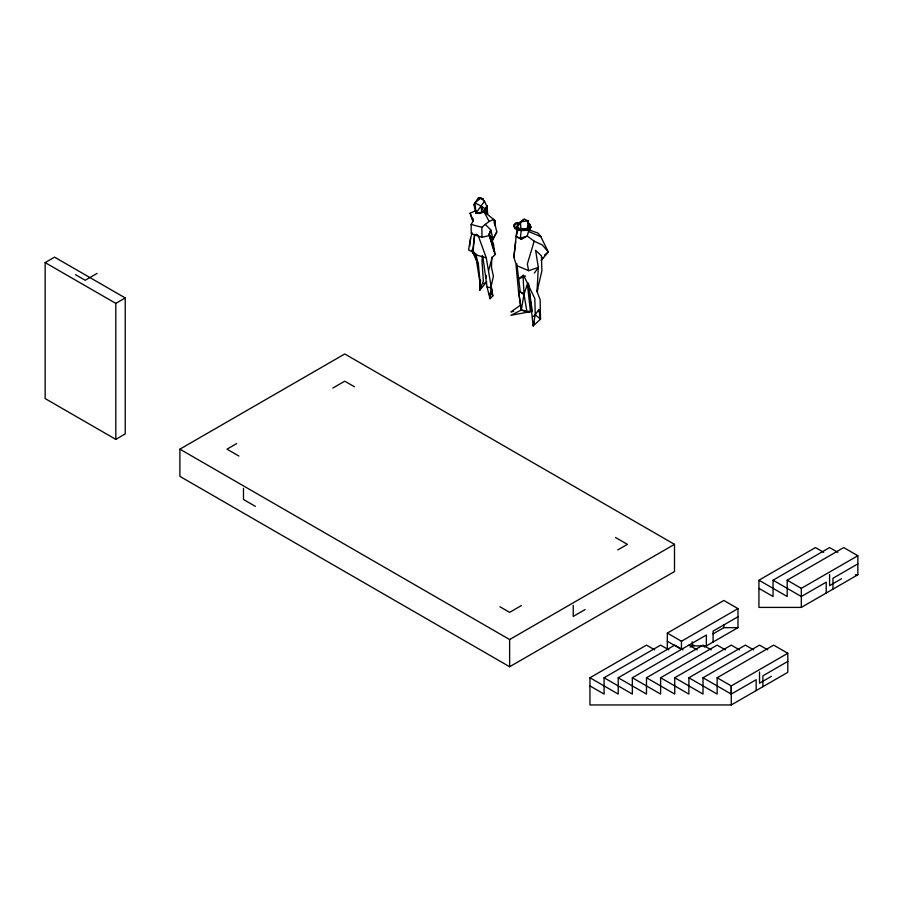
<?xml version="1.0" encoding="UTF-8"?>
<svg xmlns="http://www.w3.org/2000/svg" width="903" height="903" viewBox="0 0 903 903"><rect width="100%" height="100%" fill="white"/><g stroke="black" fill="none" stroke-linecap="round" stroke-linejoin="round"><path stroke-width="1.35" d="M480.486 280.065L479.628 290.405L486.717 281.792L483.602 283.723M589.952 677.758L618.216 694.08L618.216 677.758L646.48 694.08L646.48 677.758L674.744 694.08L674.744 677.758L703.008 694.08L703.008 677.758L731.272 694.08L731.272 685.919L787.8 653.287L787.8 672.317L731.272 704.95L589.952 704.961L589.952 677.758L646.48 645.126L654.731 649.878M475.768 253.811L478.387 264.59L480.475 285.653L476.22 259.105L472.032 250.233L476.615 255.041L486.254 257.863L492.767 295.981L490.058 298.735L487.056 287.007L482.744 256.192M491.796 257.186L491.48 267.457L493.399 276.228L491.221 286.048L492.767 295.981L491.604 293.735M481.988 237.297L481.875 227.285L485.272 224.418L490.78 229.904L489.257 235.615L481.988 237.297L471.185 233.73L471.174 224.452L473.33 220.829L473.386 219.045M537.014 291.59L538.323 267.446L535.603 250.345L541.461 255.876L541.868 270.968L537.014 291.59L540.129 299.638L540.502 319.165L533.165 325.96L528.56 283.519M537.499 291.217L537.657 288.452M482.36 255.481L482.01 261.001L483.353 281.104L479.628 290.405L480.509 280.427M527.962 223.278L529.666 224.181L530.829 226.946L529.892 229.497C525.128 230.818 519.518 231.224 515.071 228.64L513.954 226.382L514.202 224.678L515.952 223.109L519.778 222.567L514.202 224.678L515.071 228.64M472.879 253.427L474.662 234.328L472.619 252.072L472.879 253.427L476.615 255.041M486.333 212.51L486.943 205.929L487.699 214.067M518.954 224.757L517.363 226.958L518.254 228.719L521.291 229.644L520.399 238.166L521.415 239.34L527.273 236.089L529.023 228.944M469.695 246.305L470.61 238.076L472.213 232.884M516.866 230.163L513.841 257.242L515.906 263.586L518.503 291.048L521.279 310.056L526.98 311.975L530.456 311.648L527.589 286.037L528.21 283.553M527.408 228.369L528.266 220.896L524.18 219.158L520.534 221.777L516.945 226.845L518.728 228.177L524.361 228.978L527.408 228.369L529.056 226.664L528.266 220.896L520.534 221.777L520.794 228.741M513.841 257.242L515.703 241.654M526.98 311.975L524.011 294.31L520.263 291.748L516.832 263.766M470.61 238.076L468.578 249.905L472.619 252.072M525.535 276.047L518.288 279.072L523.492 275.076L534.824 298.543L535.242 314.718L533.165 325.96L534.079 322.179M488.692 270.403L492.124 257.502L495.499 254.285L488.952 234.351L490.78 229.904L492.959 238.979L496.797 231.89L493.738 219.452L483.997 211.753L480.96 205.952L474.933 202.904L473.917 204.688L475.96 213.108L480.249 213.48L483.997 211.753L486.977 211.844L486.943 205.929M521.415 239.34L516.098 236.609L517.893 230.039M516.945 226.845L517.498 224.915L524.18 219.158M516.098 236.609L520.399 238.166L527.273 236.089L534.192 241.191L527.352 263.981L528.627 270.686L538.323 267.446L534.35 273.101M527.826 282.65L524.011 294.31L521.279 310.056L510.895 315.316L530.456 311.648L527.837 311.196M494.167 223.199L495.058 220.682L493.738 219.452L489.133 221.461L485.272 224.418M530.829 226.946L529.892 229.497L524.293 230.265M473.917 204.688L478.105 198.163L480.712 198.039L484.516 201.222L486.83 206.211L483.997 211.753L489.133 221.461M492.327 240.695L496.797 231.89M486.83 206.211L483.997 211.753L475.96 213.108L474.933 202.904L480.712 198.039L483.297 198.874L478.105 198.163M541.687 259.511L543.087 257.265M532.398 317.167L535.242 314.718L538.865 309.436L540.344 314.899M475.96 213.108L484.516 201.222M515.952 223.109L513.954 226.382L519.202 230.446M541.168 260.674L548.279 251.971L540.807 236.62L537.996 233.064L528.729 229.802M544.498 255.03L548.279 251.971L542.308 244.973L534.192 241.191M520.376 305.225L510.929 311.941L513.672 311.321M45.15 262.592L54.575 257.152L125.235 297.945L125.235 433.925L115.81 439.366L45.15 398.573L45.15 262.592L115.81 303.385L125.235 297.945M97.095 273.395L85.187 280.269L75.513 274.681M179.889 449.163L344.754 353.976L674.496 544.351L674.496 571.554L509.631 666.741L179.889 476.366L179.889 449.163L509.631 639.538L674.496 544.351M236.676 443.576L226.992 449.163L238.9 456.049M332.846 388.053L344.754 381.179L354.439 386.766M521.539 605.473L509.631 612.347L499.946 606.76M617.708 549.938L627.393 544.351L615.485 537.477M585.133 609.548L573.224 616.422L573.224 605.247M667.328 649.404L667.328 633.093L723.856 600.461L737.977 608.611L737.977 627.653L704.306 647.09M758.926 580.2L787.19 596.522L787.19 580.2L843.718 547.568L857.85 555.729L857.85 574.76L801.322 607.403L758.926 607.403L758.926 580.2L815.454 547.568L823.694 552.331M589.952 685.919L604.084 694.08L604.084 677.758L660.612 645.126L668.863 649.878M758.926 588.361L773.058 596.522L773.058 580.2L829.586 547.568L837.826 552.331M618.216 677.758L674.744 645.126L682.984 649.878M667.328 633.093L681.46 641.254L737.977 608.611M604.084 677.758L632.348 694.08L632.348 677.758L706.36 635.035L706.36 645.905L692.229 645.905L692.229 641.83M737.977 616.772L713.077 631.152L713.077 642.033M690.174 647.09L693.786 645.013M713.031 633.906L723.856 627.653L737.977 627.653M646.48 677.758L703.008 645.126L711.248 649.878M787.19 580.2L801.322 588.361L857.85 555.729M632.348 677.758L660.612 694.08L660.612 677.758L717.14 645.126L725.38 649.878M857.85 563.89L832.95 578.27L832.95 589.14M841.494 578.767L829.586 585.641L829.586 574.466M674.744 677.758L731.272 645.126L739.512 649.878M660.612 677.758L688.876 694.08L688.876 677.758L745.404 645.126L753.644 649.878M703.008 677.758L759.536 645.126L767.776 649.878M688.876 677.758L717.14 694.08L717.14 677.758L773.668 645.126L787.8 653.287M731.272 694.08L756.172 679.699L756.172 690.581M787.8 661.436L762.9 675.816L762.9 686.698M771.444 676.324L759.536 683.199L759.536 672.024M526.776 230.434L530.783 227.5L529.666 224.181M472.63 220.874L470.091 213.232L476.005 210.557M521.291 229.644L528.199 228.628L529.214 227.635L528.537 226.63M855.276 574.76L857.85 574.76M525.219 310.734L521.279 310.056L518.503 291.048L520.263 291.748M487.056 287.007L490.984 287.797L490.058 298.735L489.381 293.419M471.174 224.452L481.875 227.285M528.661 231.563L540.807 236.62M516.539 265.538L528.627 270.686M773.058 580.2L801.322 596.522L826.222 582.142L826.222 593.023M688.876 645.126L697.116 649.878M667.328 641.254L681.46 649.404L681.46 641.254M717.14 677.758L731.272 685.919L731.272 704.95M255.391 506.357L243.483 499.483L243.483 488.297M518.503 291.048L524.011 294.31L523.119 276.634M485.396 208.864L480.96 205.952L481.784 211.855M476.491 234.249L478.184 235.525L486.254 257.863M535.242 314.718L540.502 319.165L538.865 309.436M494.46 253.156L495.499 254.285M492.959 238.979L488.952 234.351L489.257 235.615M472.032 250.233L478.387 264.59M470.091 213.232L473.33 220.829M494.065 251.813L488.952 234.351L493.456 243.607L494.313 251.79M532.375 311.253L528.074 283.474M486.04 275.257L486.311 277.876M490.961 283.395L491.221 286.048M495.058 220.682L495.228 225.964M801.322 588.361L801.322 607.403M723.856 624.932L723.856 627.653M509.631 639.538L509.631 666.741M115.81 303.385L115.81 439.366"/></g></svg>
